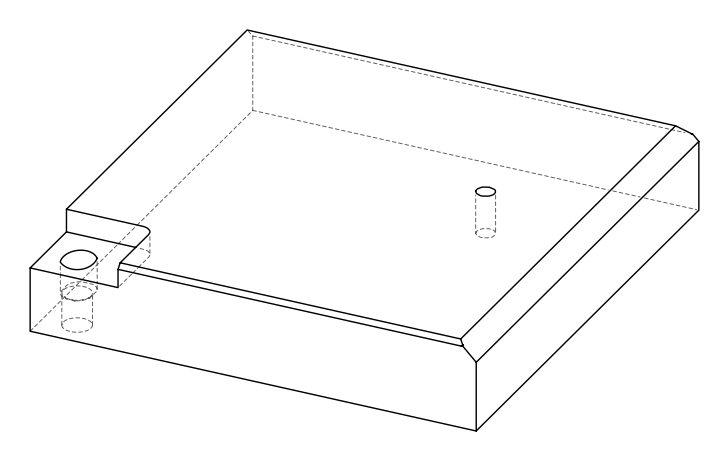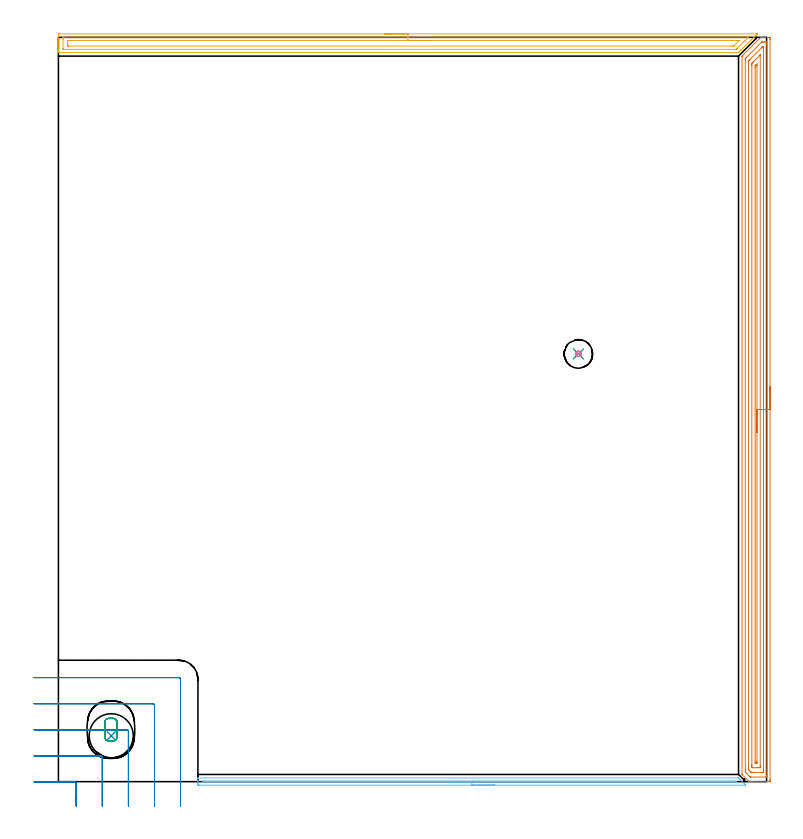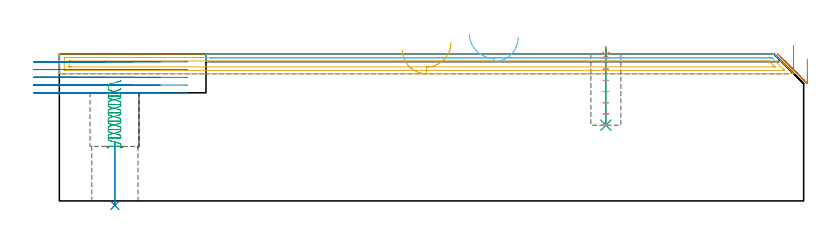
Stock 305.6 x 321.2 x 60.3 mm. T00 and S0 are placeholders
(PLAN: 9 operations, 5 tool changes, 30.1 min)
(1 SPOT_DRILL | STEP1POCKET | NXT0321_9005460120000 | 0.03 min | 1 mm3)
(2 INDEXABLE_INSERT_DRILL_THROUGH_HOLE_FROM_SOLID | STEP1HOLE | NXT0302_009 | 0.11 min | 17077 mm3)
(3 DRILL_BLIND_HOLE_INTO_CENTER | STEP1POCKET | NXT0301_084 | 0.13 min | 2784 mm3)
(4 MILL_ROUGH_BLIND_HOLE_CONTOUR | STEP1POCKET | NXT0201_013 | Spiral | 0.31 min | 685 mm3)
(5 AREA_MILL | FG_CHAMFER_SURFACE | UGT0205_001 | 7.38 min | 10013 mm3)
(6 AREA_MILL_1 | FG_CHAMFER_SURFACE_1 | UGT0205_001 | 3.9 min | 1161 mm3)
(7 AREA_MILL_2 | FG_CHAMFER_SURFACE_2 | UGT0205_001 | 12.92 min | 23202 mm3)
(8 MILL_CORNER_NOTCH_RECTANGULAR | CORNER_NOTCH_RECTANGULAR | UGT0201_133 | Follow Part, ap 3.75, ae 75% | 4.19 min | 45416 mm3)
(9 MILL_RECTANGULAR_POCKET | POCKET_RECTANGULAR_STRAIGHT | UGT0201_133 | Follow Part, ap 3.75, ae 75% | 1.1 min | 3164 mm3)
(TOOL NXT0321_9005460120000 | NC Spot Drill, 142deg, 12mm, Carbide, Uncoated | D12 PA142 FL30 Z2)
(TOOL NXT0302_009 | Index. Insert Drill 19mm [880-D1900L25-05] | D19 PA176 FL95 Z2)
(TOOL NXT0301_084 | Carbide Drill 11.3mm [860.1-1130-034A1-MM 2214] | D11.3 PA140 FL55 Z2)
(TOOL NXT0201_013 | ENDMILL 10mm | D10 FL30 Z4)
(TOOL UGT0205_001 | Chamfer Mill 20 x 3 x 45 deg. | D20 FL50 Z2)
(TOOL UGT0201_133 | Carbide End Mill 15.0 | D15 FL30 Z4)
(OP 1 SPOT_DRILL)
G17 G21 G94 G90
T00 M6
G54
G17 G0 G90 X224.4 Y184.6 S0 M3
G43 Z70.3 H0
G94 G81 G98 Z59.771 F250. R63.3
G80
M5
M2
(OP 2 INDEXABLE_INSERT_DRILL_THROUGH_HOLE_FROM_SOLID)
G17 G21 G94 G90
T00 M6
G54
G17 G0 G90 X22.8 Y19.8 S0 M3
G43 Z70.3 H1
G94 G81 G98 Z-1.832 F250. R24.4
G80
M5
M2
(OP 3 DRILL_BLIND_HOLE_INTO_CENTER)
G17 G21 G94 G90
T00 M6
G54
G17 G0 G90 X224.4 Y184.6 S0 M3
G43 Z70.3 H1
G94 G81 G98 Z31.1 F250. R62.3
G80
M5
M2
(OP 4 MILL_ROUGH_BLIND_HOLE_CONTOUR)
G17 G21 G94 G90
T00 M6
G54
G17 G0 G90 X224.4 Y184.6 S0 M3
G43 Z70.3 H0
Z58.7
G94 G3 X224.975 Y185.175 R0.575 F250.
X224.4 Y185.75 R0.575
X223.25 Y184.6 R1.15
X224.4 Y185.75 R-1.15
X223.825 Y185.175 R0.575
X224.4 Y184.6 R0.575
G0 Z54.1
G3 X224.975 Y185.175 R0.575
X224.4 Y185.75 R0.575
X223.25 Y184.6 R1.15
X224.4 Y185.75 R-1.15
X223.825 Y185.175 R0.575
X224.4 Y184.6 R0.575
G0 Z49.5
G3 X224.975 Y185.175 R0.575
X224.4 Y185.75 R0.575
X223.25 Y184.6 R1.15
X224.4 Y185.75 R-1.15
X223.825 Y185.175 R0.575
X224.4 Y184.6 R0.575
G0 Z44.9
G3 X224.975 Y185.175 R0.575
X224.4 Y185.75 R0.575
X223.25 Y184.6 R1.15
X224.4 Y185.75 R-1.15
X223.825 Y185.175 R0.575
X224.4 Y184.6 R0.575
G0 Z40.3
G3 X224.975 Y185.175 R0.575
X224.4 Y185.75 R0.575
X223.25 Y184.6 R1.15
X224.4 Y185.75 R-1.15
X223.825 Y185.175 R0.575
X224.4 Y184.6 R0.575
G0 Z35.7
G3 X224.975 Y185.175 R0.575
X224.4 Y185.75 R0.575
X223.25 Y184.6 R1.15
X224.4 Y185.75 R-1.15
X223.825 Y185.175 R0.575
X224.4 Y184.6 R0.575
G0 Z31.1
G3 X224.975 Y185.175 R0.575
X224.4 Y185.75 R0.575
X223.25 Y184.6 R1.15
X224.4 Y185.75 R-1.15
X223.825 Y185.175 R0.575
X224.4 Y184.6 R0.575
G0 Z70.3
M5
M2
(OP 5 AREA_MILL)
G17 G21 G94 G90
T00 M6
G54
G17 G0 G90 X140.8 Y322.7 S1061 M3
G43 Z70.3 H0
Z62.2
G94 G1 X140.838 Z61.328 F250.
X140.952 Z60.464
X141.141 Z59.612
X141.403 Z58.78
X141.737 Z57.974
X142.14 Z57.2
X142.609 Z56.464
X143.14 Z55.772
X143.729 Z55.129
X144.372 Z54.54
X145.064 Z54.008
X145.8 Z53.54
X146.574 Z53.137
X147.38 Z52.803
X148.212 Z52.541
X149.064 Z52.352
X149.929 Z52.238
X150.8 Z52.2
X301.316
X301.57 Y322.695 Z52.205
X301.581 Y322.693 Z52.206
X301.57 Y322.67 Z52.229
X301.432 Y322.532 Z52.367
X301.094 Y322.192 Z52.704
X300.571 Y321.671 Z53.229
X300.208 Y321.307 Z53.59
X299.71 Y320.81 Z54.09
X299.323 Y320.421 Z54.475
X298.848 Y319.948 Z54.952
X298.437 Y319.536 Z55.361
X298.293 Y319.392 Z55.507
X297.999 Y319.099 Z55.801
X297.552 Y318.65 Z56.247
X297.088 Y318.187 Z56.712
X296.666 Y317.765 Z57.132
X296.176 Y317.276 Z57.624
X295.78 Y316.879 Z58.018
X295.265 Y316.364 Z58.535
X294.895 Y315.994 Z58.904
X294.717 Y315.817 Z59.082
X294.542 Y315.642 Z59.257
X294.009 Y315.108 Z59.789
X293.823 Y314.923 Z59.976
X293.721 Y314.821 Z60.078
X293.517 Y314.62 Z60.273
X293.495 Y314.604 Z60.289
X293.377 Y314.6 Z60.3
X0.179
X0.009 Y314.603 Z60.288
X0. Y314.626 Z60.265
Y315.006 Z59.893
Y315.285 Z59.614
Y315.994 Z58.901
Y317.233 Z57.664
Y318.648 Z56.248
Y321.926 Z52.971
X0.003 Y322.192 Z52.705
X0.009 Y322.692 Z52.206
X0.119 Y322.694 Z52.204
X0.626 Y322.7 Z52.2
X150.8
Y321.286 Z53.614
X297.42
X297.597 Y321.284 Z53.616
X297.685 Y321.281 Z53.619
X297.716 Y321.279 Z53.621
X297.713 Y321.273 Z53.627
X297.677 Y321.231 Z53.669
X297.578 Y321.129 Z53.771
X297.494 Y321.043 Z53.857
X292.929 Y316.48 Z58.42
X292.683 Y316.238 Z58.662
X292.464 Y316.026 Z58.874
X292.035 Y316.015 Z58.885
X292.014
X2.392
X2.01 Y316.032 Z58.868
X2.006 Y316.146 Z58.754
X2.001 Y316.402 Z58.498
X2. Y320.421 Z54.479
X2.002 Y320.829 Z54.071
X2.01 Y321.24 Z53.66
X2.014 Y321.28 Z53.62
X2.033 Y321.282 Z53.618
X2.086 Y321.284 Z53.616
X2.195 Y321.285 Z53.615
X2.413 Y321.286 Z53.614
X150.8
Y319.872 Z55.028
X292.929 Y319.871 Z55.029
X293.485
X293.618 Y319.869 Z55.031
X293.823 Y319.865 Z55.035
X293.845 Y319.854 Z55.046
X293.837 Y319.842 Z55.058
X293.823 Y319.824 Z55.076
X291.764 Y317.765 Z57.135
X291.45 Y317.459 Z57.441
X291.429 Y317.44 Z57.46
X291.395 Y317.436 Z57.464
X291.311 Y317.432 Z57.468
X291.142 Y317.43 Z57.47
X290.587 Y317.429 Z57.471
X290.248
X4.54
X4.201 Y317.432 Z57.468
X4.089 Y317.435 Z57.465
X4.01 Y317.439 Z57.461
X4.006 Y317.565 Z57.335
X4.002 Y317.765 Z57.135
X4. Y317.964 Z56.936
X4.001 Y319.734 Z55.166
X4.005 Y319.801 Z55.099
X4.01 Y319.853 Z55.047
X4.018 Y319.865 Z55.035
X4.033 Y319.866 Z55.034
X4.201 Y319.869 Z55.031
X4.756 Y319.871 Z55.029
X5.095
X150.8 Y319.872 Z55.028
X151.672 Z55.066
X152.537 Z55.18
X153.388 Z55.369
X154.22 Z55.632
X155.026 Z55.965
X155.8 Z56.368
X156.536 Z56.837
X157.228 Z57.368
X157.871 Z57.957
X158.461 Z58.601
X158.992 Z59.293
X159.46 Z60.028
X159.863 Z60.802
X160.197 Z61.608
X160.459 Z62.44
X160.648 Z63.292
X160.762 Z64.157
X160.8 Z65.028
G0 Z70.3
M5
M2
(OP 6 AREA_MILL_1)
G17 G21 G94 G90
T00 M6
G54
G17 G0 G90 X188.4 Y-1.5 S1061 M3
G43 Z70.3 H0
Z67.2
G94 G1 X188.362 Z66.328 F250.
X188.248 Z65.464
X188.059 Z64.612
X187.797 Z63.78
X187.463 Z62.974
X187.06 Z62.2
X186.592 Z61.464
X186.06 Z60.772
X185.471 Z60.129
X184.828 Z59.54
X184.136 Z59.008
X183.4 Z58.54
X182.626 Z58.137
X181.82 Z57.803
X180.988 Z57.541
X180.136 Z57.352
X179.272 Z57.238
X178.4 Z57.2
X60.828
X60.573 Y-1.498
X60.21 Y-1.493 Z57.201
X60.2 Y-1.251 Z57.444
Y-0.735 Z57.962
Y-0.384 Z58.312
Y0.132 Z58.828
Y0.484 Z59.178
Y1.186 Z59.886
Y1.398 Z60.097
X60.201 Y1.499 Z60.191
X60.203 Y1.555 Z60.246
X60.21 Y1.597 Z60.288
X60.381 Y1.6 Z60.3
X293.289
X293.495 Y1.596 Z60.289
X293.575 Y1.526 Z60.223
X294.165 Y0.935 Z59.635
X296.491 Y-1.39 Z57.309
X296.582 Y-1.492 Z57.204
X296.546 Y-1.497 Z57.202
X296.464 Y-1.5 Z57.2
X178.4
Y-0.086 Z58.614
X62.616 Y-0.085 Z58.615
X62.308 Y-0.084 Z58.616
X62.243 Y-0.081 Z58.619
X62.216 Y-0.079 Z58.621
X62.21 Y-0.067 Z58.633
X62.208 Y0.012 Z58.712
X62.228 Y0.179 Z58.879
X62.408 Y0.182 Z58.882
X62.616 Y0.184 Z58.884
X62.924 Y0.185 Z58.885
X63.203 Y0.186 Z58.886
X291.809
X292.088 Y0.184 Z58.884
X292.395 Y0.181 Z58.881
X292.44 Y0.179 Z58.879
X292.468 Y0.171 Z58.871
X292.494 Y0.148 Z58.848
X292.595 Y0.047 Z58.747
X292.69 Y-0.051 Z58.649
X292.707 Y-0.079 Z58.621
X292.675 Y-0.081 Z58.619
X292.395 Y-0.084 Z58.616
X292.088 Y-0.085 Z58.615
X291.781 Y-0.086 Z58.614
X178.4
X177.528 Z58.652
X176.664 Z58.766
X175.812 Z58.955
X174.98 Z59.217
X174.174 Z59.551
X173.4 Z59.954
X172.664 Z60.423
X171.972 Z60.954
X171.329 Z61.543
X170.74 Z62.186
X170.208 Z62.879
X169.74 Z63.614
X169.337 Z64.388
X169.003 Z65.194
X168.741 Z66.026
X168.552 Z66.878
X168.438 Z67.743
X168.4 Z68.614
G0 Z70.3
M5
M2
(OP 7 AREA_MILL_2)
G17 G21 G94 G90
T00 M6
G54
G17 G0 G90 X307.1 Y170.6 S1061 M3
G43 Z70.3 H0
Z58.2
G94 G1 Y170.562 Z57.328 F250.
Y170.448 Z56.463
Y170.259 Z55.612
Y169.997 Z54.78
Y169.663 Z53.974
Y169.26 Z53.2
Y168.792 Z52.464
Y168.26 Z51.772
Y167.671 Z51.129
Y167.028 Z50.54
Y166.336 Z50.008
Y165.6 Z49.54
Y164.826 Z49.137
Y164.02 Z48.803
Y163.188 Z48.541
Y162.336 Z48.352
Y161.472 Z48.238
Y160.6 Z48.2
Y1.147
X307.099 Y0.623 Z48.201
X307.096 Y0.257 Z48.202
X307.093 Y0.01 Z48.205
X306.738 Y0. Z48.56
X301.488 Z53.807
X300.083 Z55.214
X299.737 Z55.558
X299.046 Z56.253
X298.678 Z56.621
X298.385 Z56.91
X298.11 Y0.003 Z57.187
X298.094 Y0.008 Z57.203
X297.987 Y0.112 Z57.311
X297.923 Y0.176 Z57.375
X295.146 Y2.953 Z60.152
X295.005 Y3.094 Z60.291
X295. Y3.304 Z60.3
Y312.98
X295.004 Y313.095 Z60.289
X295.07 Y313.171 Z60.227
X295.682 Y313.782 Z59.617
X302.475 Y320.577 Z52.822
X302.87 Y320.97 Z52.429
X303.076 Y321.173 Z52.223
X303.109 Y321.198 Z52.188
X303.318 Y321.2 Z51.98
X304.113 Z51.182
X306.208 Z49.089
X306.738 Y321.194 Z48.557
X307.092 Y321.19 Z48.204
X307.096 Y320.942 Z48.202
X307.099 Y320.577 Z48.201
X307.1 Y320.207 Z48.2
Y160.6
X305.686 Z49.614
X305.685 Y2.592 Z49.615
X305.684 Y2.411 Z49.616
X305.68 Y2.055 Z49.62
X305.679 Y2.019 Z49.621
X305.631 Y2.01 Z49.669
X305.524 Y2.005 Z49.776
X305.389 Y2.001 Z49.911
X298.862 Z56.438
X298.728 Y2.002 Z56.572
X298.621 Y2.006 Z56.679
X298.552 Y2.01 Z56.748
X298.508 Y2.052 Z56.792
X298.14 Y2.411 Z57.16
X297.112 Y3.438 Z58.188
X296.737 Y3.816 Z58.563
X296.547 Y4.01 Z58.753
X296.453 Y4.109 Z58.847
X296.421 Y4.155 Z58.879
X296.414 Y5.092 Z58.886
X296.415 Y311.458 Z58.885
X296.417 Y311.639 Z58.883
X296.421 Y311.995 Z58.879
X296.433 Y312.071 Z58.867
X296.479 Y312.122 Z58.821
X296.559 Y312.205 Z58.741
X296.883 Y312.533 Z58.417
X296.999 Y312.649 Z58.301
X303.238 Y318.887 Z52.062
X303.502 Y319.143 Z51.798
X303.542 Y319.18 Z51.758
X303.593 Y319.19 Z51.707
X303.714 Y319.197 Z51.586
X304.113 Y319.199 Z51.187
X304.586 Y319.2 Z50.714
X304.988 Z50.312
X305.462 Y319.199 Z49.838
X305.629 Y319.193 Z49.671
X305.66 Y319.19 Z49.64
X305.679 Y319.18 Z49.621
X305.681 Y319.143 Z49.619
X305.684 Y318.972 Z49.616
X305.685 Y318.789 Z49.615
X305.686 Y318.076 Z49.614
Y160.6
X304.272 Z51.028
Y4.93 Z51.029
X304.27 Y4.198 Z51.03
X304.267 Y4.04 Z51.033
X304.265 Y4.019 Z51.035
X304.256 Y4.01 Z51.044
X304.21 Y4.006 Z51.09
X304.113 Y4.003 Z51.187
X303.432 Y4. Z51.868
X299.931 Z55.369
X299.737 Y4.001 Z55.563
X299.052 Y4.005 Z56.248
X299.01 Y4.01 Z56.29
X298.924 Y4.084 Z56.376
X298.862 Y4.139 Z56.438
X298.801 Y4.198 Z56.499
X297.987 Y5.014 Z57.313
X297.911 Y5.092 Z57.389
X297.835 Y5.178 Z57.465
X297.833 Y5.249 Z57.467
X297.829 Y5.986 Z57.471
Y6.148
Y310.014
X297.833 Y310.746 Z57.467
X297.835 Y310.901 Z57.465
X297.848 Y311.037 Z57.452
X297.987 Y311.182 Z57.313
X298.211 Y311.411 Z57.089
X298.439 Y311.639 Z56.861
X303.517 Y316.717 Z51.783
X303.805 Y317.002 Z51.495
X303.965 Y317.153 Z51.335
X304.018 Y317.19 Z51.282
X304.113 Y317.195 Z51.187
X304.177 Y317.196 Z51.123
X304.229 Y317.194 Z51.071
X304.258 Y317.191 Z51.042
X304.265 Y317.162 Z51.035
X304.268 Y317.002 Z51.032
X304.27 Y316.841 Z51.03
X304.272 Y316.108 Z51.028
Y315.946
Y160.6
X302.857 Z52.443
Y6.879
X302.856 Y6.375 Z52.444
X302.854 Y6.206 Z52.446
X302.85 Y6.072 Z52.45
X302.841 Y6.01 Z52.459
X302.793 Y6.008 Z52.507
X302.348 Y6. Z52.952
X301.488 Z53.812
X299.723 Z55.577
X299.517 Y6.007 Z55.783
X299.467 Y6.01 Z55.833
X299.424 Y6.036 Z55.876
X299.37 Y6.087 Z55.93
X299.289 Y6.169 Z56.011
X299.263 Y6.198 Z56.037
X299.25 Y6.234 Z56.05
X299.247 Y6.318 Z56.053
X299.244 Y6.489 Z56.056
X299.243 Y6.879 Z56.057
Y7.385
Y308.958
X299.244 Y309.462 Z56.056
X299.248 Y309.852 Z56.052
X299.25 Y309.974 Z56.05
X299.32 Y310.06 Z55.98
X299.426 Y310.17 Z55.874
X299.737 Y310.488 Z55.563
X299.865 Y310.616 Z55.435
X302.738 Y313.489 Z52.562
X302.774 Y313.524 Z52.526
X302.837 Y313.579 Z52.463
X302.851 Y313.59 Z52.449
X302.852 Y313.588 Z52.448
X302.855 Y313.555 Z52.445
X302.857 Y313.507 Z52.443
Y313.427
Y160.6
X301.443 Z53.857
Y8.637
X301.439 Y8.228 Z53.861
X301.436 Y8.025 Z53.864
X301.434 Y8.01 Z53.866
X301.403 Y8.006 Z53.897
X301.345 Y8.002 Z53.955
X301.265 Y8. Z54.035
X300.76 Y8.004 Z54.54
X300.707 Y8.006 Z54.593
X300.673 Y8.009 Z54.627
X300.664 Y8.039 Z54.636
X300.657 Y8.667 Z54.643
Y308.11
X300.662 Y308.907 Z54.638
X300.664 Y308.958 Z54.636
X300.923 Y309.217 Z54.377
X301.082 Y309.372 Z54.218
X301.436 Y309.705 Z53.864
X301.443 Y309.004 Z53.857
Y308.958
Y160.6
Y159.728 Z53.895
Y158.864 Z54.009
Y158.012 Z54.198
Y157.18 Z54.46
Y156.374 Z54.794
Y155.6 Z55.197
Y154.864 Z55.665
Y154.172 Z56.196
Y153.529 Z56.786
Y152.94 Z57.429
Y152.408 Z58.121
Y151.94 Z58.857
Y151.537 Z59.631
Y151.203 Z60.437
Y150.941 Z61.269
Y150.752 Z62.12
Y150.638 Z62.985
Y150.6 Z63.857
G0 Z70.3
M5
M2
(OP 8 MILL_CORNER_NOTCH_RECTANGULAR)
G17 G21 G94 G90
T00 M6
G54
G17 G0 G90 X7.7 Y-10.5 S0 M3
G43 Z70.3 H0
Z57.12
G94 G1 Y-7.5 F250.
Y-0.846 F500.
G3 X6.954 Y-0.1 R0.75
G1 X-7.499
X-10.499 F250.
G0 Z70.3
X18.95 Y-10.5
Z57.12
G1 Y-7.5
Y10.404 F500.
G3 X18.204 Y11.15 R0.75
G1 X-7.5
X-10.5 F250.
G0 Z70.3
X30.2 Y-10.5
Z57.12
G1 Y-7.5
Y21.654 F500.
G3 X29.454 Y22.4 R0.75
G1 X-7.5
X-10.5 F250.
G0 Z70.3
X41.45 Y-10.5
Z57.12
G1 Y-7.5
Y32.904 F500.
G3 X40.704 Y33.65 R0.75
G1 X-7.5
X-10.5 F250.
G0 Z70.3
X52.7 Y-10.5
Z57.12
G1 Y-7.5
Y44.1 F500.
G3 X51.9 Y44.9 R0.8
G1 X-7.5
X-10.5 F250.
G0 Z70.3
X7.7 Y-10.5
Z53.94
G1 Y-7.5
Y-0.846 F500.
G3 X6.954 Y-0.1 R0.75
G1 X-7.499
X-10.499 F250.
G0 Z70.3
X18.95 Y-10.5
Z53.94
G1 Y-7.5
Y10.404 F500.
G3 X18.204 Y11.15 R0.75
G1 X-7.5
X-10.5 F250.
G0 Z70.3
X30.2 Y-10.5
Z53.94
G1 Y-7.5
Y21.654 F500.
G3 X29.454 Y22.4 R0.75
G1 X-7.5
X-10.5 F250.
G0 Z70.3
X41.45 Y-10.5
Z53.94
G1 Y-7.5
Y32.904 F500.
G3 X40.704 Y33.65 R0.75
G1 X-7.5
X-10.5 F250.
G0 Z70.3
X52.7 Y-10.5
Z53.94
G1 Y-7.5
Y44.1 F500.
G3 X51.9 Y44.9 R0.8
G1 X-7.5
X-10.5 F250.
G0 Z70.3
X7.7 Y-10.5
Z50.76
G1 Y-7.5
Y-0.846 F500.
G3 X6.954 Y-0.1 R0.75
G1 X-7.499
X-10.499 F250.
G0 Z70.3
X18.95 Y-10.5
Z50.76
G1 Y-7.5
Y10.404 F500.
G3 X18.204 Y11.15 R0.75
G1 X-7.5
X-10.5 F250.
G0 Z70.3
X30.2 Y-10.5
Z50.76
G1 Y-7.5
Y21.654 F500.
G3 X29.454 Y22.4 R0.75
G1 X-7.5
X-10.5 F250.
G0 Z70.3
X41.45 Y-10.5
Z50.76
G1 Y-7.5
Y32.904 F500.
G3 X40.704 Y33.65 R0.75
G1 X-7.5
X-10.5 F250.
G0 Z70.3
X52.7 Y-10.5
Z50.76
G1 Y-7.5
Y44.1 F500.
G3 X51.9 Y44.9 R0.8
G1 X-7.5
X-10.5 F250.
G0 Z70.3
X7.7 Y-10.5
Z47.58
G1 Y-7.5
Y-0.846 F500.
G3 X6.954 Y-0.1 R0.75
G1 X-7.499
X-10.499 F250.
G0 Z70.3
X18.95 Y-10.5
Z47.58
G1 Y-7.5
Y10.404 F500.
G3 X18.204 Y11.15 R0.75
G1 X-7.5
X-10.5 F250.
G0 Z70.3
X30.2 Y-10.5
Z47.58
G1 Y-7.5
Y21.654 F500.
G3 X29.454 Y22.4 R0.75
G1 X-7.5
X-10.5 F250.
G0 Z70.3
X41.45 Y-10.5
Z47.58
G1 Y-7.5
Y32.904 F500.
G3 X40.704 Y33.65 R0.75
G1 X-7.5
X-10.5 F250.
G0 Z70.3
X52.7 Y-10.5
Z47.58
G1 Y-7.5
Y44.1 F500.
G3 X51.9 Y44.9 R0.8
G1 X-7.5
X-10.5 F250.
G0 Z70.3
X7.7 Y-10.5
Z44.4
G1 Y-7.5
Y-0.846 F500.
G3 X6.954 Y-0.1 R0.75
G1 X-7.499
X-10.499 F250.
G0 Z70.3
X18.95 Y-10.5
Z44.4
G1 Y-7.5
Y10.404 F500.
G3 X18.204 Y11.15 R0.75
G1 X-7.5
X-10.5 F250.
G0 Z70.3
X30.2 Y-10.5
Z44.4
G1 Y-7.5
Y21.654 F500.
G3 X29.454 Y22.4 R0.75
G1 X-7.5
X-10.5 F250.
G0 Z70.3
X41.45 Y-10.5
Z44.4
G1 Y-7.5
Y32.904 F500.
G3 X40.704 Y33.65 R0.75
G1 X-7.5
X-10.5 F250.
G0 Z70.3
X52.7 Y-10.5
Z44.4
G1 Y-7.5
Y44.1 F500.
G3 X51.9 Y44.9 R0.8
G1 X-7.5
X-10.5 F250.
G0 Z70.3
M5
M2
(OP 9 MILL_RECTANGULAR_POCKET)
G17 G21 G94 G90
T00 M6
G54
G17 G0 G90 X25.2 Y25.436 S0 M3
G43 Z70.3 H0
Z49.518
G94 G1 Y25.8 Z49.421 F250.
Y25.923 Z49.388
X25.145 Y26.22 Z49.307
X25.032 Y26.5 Z49.226
X24.866 Y26.752 Z49.145
X24.652 Y26.966 Z49.064
X24.4 Y27.132 Z48.983
X24.12 Y27.245 Z48.902
X23.823 Y27.3 Z48.821
X21.477 Z48.193
X21.18 Y27.245 Z48.112
X20.9 Y27.132 Z48.031
X20.648 Y26.966 Z47.95
X20.434 Y26.752 Z47.869
X20.268 Y26.5 Z47.788
X20.155 Y26.22 Z47.707
X20.1 Y25.923 Z47.626
Y18.977 Z45.765
X20.155 Y18.68 Z45.684
X20.268 Y18.4 Z45.603
X20.434 Y18.148 Z45.522
X20.648 Y17.934 Z45.441
X20.9 Y17.768 Z45.36
X21.18 Y17.655 Z45.279
X21.477 Y17.6 Z45.198
X23.823 Z44.57
X24.12 Y17.655 Z44.489
X24.4 Y17.768 Z44.408
X24.652 Y17.934 Z44.327
X24.866 Y18.148 Z44.246
X25.032 Y18.4 Z44.165
X25.145 Y18.68 Z44.084
X25.2 Y18.977 Z44.003
Y19.1 Z43.97
Y22.45 Z43.073
Y25.8 F500.
G3 X23.7 Y27.3 R1.5
G1 X21.6
G3 X20.1 Y25.8 R1.5
G1 Y19.1
G3 X21.6 Y17.6 R1.5
G1 X23.7
G3 X25.2 Y19.1 R1.5
G1 Y22.45
Y23.45
G0 Y25.436 Z46.073
G1 Y25.8 Z45.975 F250.
Y25.923 Z45.942
X25.145 Y26.22 Z45.861
X25.032 Y26.5 Z45.78
X24.866 Y26.752 Z45.699
X24.652 Y26.966 Z45.618
X24.4 Y27.132 Z45.538
X24.12 Y27.245 Z45.457
X23.823 Y27.3 Z45.376
X21.477 Z44.747
X21.18 Y27.245 Z44.666
X20.9 Y27.132 Z44.585
X20.648 Y26.966 Z44.504
X20.434 Y26.752 Z44.423
X20.268 Y26.5 Z44.342
X20.155 Y26.22 Z44.261
X20.1 Y25.923 Z44.18
Y18.977 Z42.32
X20.155 Y18.68 Z42.239
X20.268 Y18.4 Z42.158
X20.434 Y18.148 Z42.077
X20.648 Y17.934 Z41.996
X20.9 Y17.768 Z41.915
X21.18 Y17.655 Z41.834
X21.477 Y17.6 Z41.753
X23.823 Z41.124
X24.12 Y17.655 Z41.043
X24.4 Y17.768 Z40.963
X24.652 Y17.934 Z40.882
X24.866 Y18.148 Z40.801
X25.032 Y18.4 Z40.72
X25.145 Y18.68 Z40.639
X25.2 Y18.977 Z40.558
Y19.1 Z40.525
Y22.45 Z39.627
Y25.8 F500.
G3 X23.7 Y27.3 R1.5
G1 X21.6
G3 X20.1 Y25.8 R1.5
G1 Y19.1
G3 X21.6 Y17.6 R1.5
G1 X23.7
G3 X25.2 Y19.1 R1.5
G1 Y22.45
Y23.45
G0 Y25.436 Z42.627
G1 Y25.8 Z42.53 F250.
Y25.923 Z42.497
X25.145 Y26.22 Z42.416
X25.032 Y26.5 Z42.335
X24.866 Y26.752 Z42.254
X24.652 Y26.966 Z42.173
X24.4 Y27.132 Z42.092
X24.12 Y27.245 Z42.011
X23.823 Y27.3 Z41.93
X21.477 Z41.302
X21.18 Y27.245 Z41.221
X20.9 Y27.132 Z41.14
X20.648 Y26.966 Z41.059
X20.434 Y26.752 Z40.978
X20.268 Y26.5 Z40.897
X20.155 Y26.22 Z40.816
X20.1 Y25.923 Z40.735
Y18.977 Z38.874
X20.155 Y18.68 Z38.793
X20.268 Y18.4 Z38.712
X20.434 Y18.148 Z38.631
X20.648 Y17.934 Z38.55
X20.9 Y17.768 Z38.469
X21.18 Y17.655 Z38.388
X21.477 Y17.6 Z38.307
X23.823 Z37.679
X24.12 Y17.655 Z37.598
X24.4 Y17.768 Z37.517
X24.652 Y17.934 Z37.436
X24.866 Y18.148 Z37.355
X25.032 Y18.4 Z37.274
X25.145 Y18.68 Z37.193
X25.2 Y18.977 Z37.112
Y19.1 Z37.079
Y22.45 Z36.182
Y25.8 F500.
G3 X23.7 Y27.3 R1.5
G1 X21.6
G3 X20.1 Y25.8 R1.5
G1 Y19.1
G3 X21.6 Y17.6 R1.5
G1 X23.7
G3 X25.2 Y19.1 R1.5
G1 Y22.45
Y23.45
G0 Y25.436 Z39.182
G1 Y25.8 Z39.084 F250.
Y25.923 Z39.051
X25.145 Y26.22 Z38.97
X25.032 Y26.5 Z38.89
X24.866 Y26.752 Z38.809
X24.652 Y26.966 Z38.728
X24.4 Y27.132 Z38.647
X24.12 Y27.245 Z38.566
X23.823 Y27.3 Z38.485
X21.477 Z37.856
X21.18 Y27.245 Z37.775
X20.9 Y27.132 Z37.694
X20.648 Y26.966 Z37.613
X20.434 Y26.752 Z37.532
X20.268 Y26.5 Z37.452
X20.155 Y26.22 Z37.371
X20.1 Y25.923 Z37.29
Y18.977 Z35.429
X20.155 Y18.68 Z35.348
X20.268 Y18.4 Z35.267
X20.434 Y18.148 Z35.186
X20.648 Y17.934 Z35.105
X20.9 Y17.768 Z35.024
X21.18 Y17.655 Z34.943
X21.477 Y17.6 Z34.862
X23.823 Z34.234
X24.12 Y17.655 Z34.153
X24.4 Y17.768 Z34.072
X24.652 Y17.934 Z33.991
X24.866 Y18.148 Z33.91
X25.032 Y18.4 Z33.829
X25.145 Y18.68 Z33.748
X25.2 Y18.977 Z33.667
Y19.1 Z33.634
Y22.45 Z32.736
Y25.8 F500.
G3 X23.7 Y27.3 R1.5
G1 X21.6
G3 X20.1 Y25.8 R1.5
G1 Y19.1
G3 X21.6 Y17.6 R1.5
G1 X23.7
G3 X25.2 Y19.1 R1.5
G1 Y22.45
Y23.45
G0 Y25.436 Z35.736
G1 Y25.8 Z35.639 F250.
Y25.923 Z35.606
X25.145 Y26.22 Z35.525
X25.032 Y26.5 Z35.444
X24.866 Y26.752 Z35.363
X24.652 Y26.966 Z35.282
X24.4 Y27.132 Z35.201
X24.12 Y27.245 Z35.12
X23.823 Y27.3 Z35.039
X21.477 Z34.411
X21.18 Y27.245 Z34.33
X20.9 Y27.132 Z34.249
X20.648 Y26.966 Z34.168
X20.434 Y26.752 Z34.087
X20.268 Y26.5 Z34.006
X20.155 Y26.22 Z33.925
X20.1 Y25.923 Z33.844
Y18.977 Z31.983
X20.155 Y18.68 Z31.902
X20.268 Y18.4 Z31.821
X20.434 Y18.148 Z31.74
X20.648 Y17.934 Z31.659
X20.9 Y17.768 Z31.578
X21.18 Y17.655 Z31.497
X21.477 Y17.6 Z31.416
X23.823 Z30.788
X24.12 Y17.655 Z30.707
X24.4 Y17.768 Z30.626
X24.652 Y17.934 Z30.545
X24.866 Y18.148 Z30.464
X25.032 Y18.4 Z30.383
X25.145 Y18.68 Z30.302
X25.2 Y18.977 Z30.221
Y19.1 Z30.189
Y22.45 Z29.291
Y25.8 F500.
G3 X23.7 Y27.3 R1.5
G1 X21.6
G3 X20.1 Y25.8 R1.5
G1 Y19.1
G3 X21.6 Y17.6 R1.5
G1 X23.7
G3 X25.2 Y19.1 R1.5
G1 Y22.45
Y23.45
G0 Y25.436 Z32.291
G1 Y25.8 Z32.193 F250.
Y25.923 Z32.161
X25.145 Y26.22 Z32.08
X25.032 Y26.5 Z31.999
X24.866 Y26.752 Z31.918
X24.652 Y26.966 Z31.837
X24.4 Y27.132 Z31.756
X24.12 Y27.245 Z31.675
X23.823 Y27.3 Z31.594
X21.477 Z30.965
X21.18 Y27.245 Z30.884
X20.9 Y27.132 Z30.804
X20.648 Y26.966 Z30.723
X20.434 Y26.752 Z30.642
X20.268 Y26.5 Z30.561
X20.155 Y26.22 Z30.48
X20.1 Y25.923 Z30.399
Y18.977 Z28.538
X20.155 Y18.68 Z28.457
X20.268 Y18.4 Z28.376
X20.434 Y18.148 Z28.295
X20.648 Y17.934 Z28.214
X20.9 Y17.768 Z28.133
X21.18 Y17.655 Z28.052
X21.477 Y17.6 Z27.971
X23.823 Z27.343
X24.12 Y17.655 Z27.262
X24.4 Y17.768 Z27.181
X24.652 Y17.934 Z27.1
X24.866 Y18.148 Z27.019
X25.032 Y18.4 Z26.938
X25.145 Y18.68 Z26.857
X25.2 Y18.977 Z26.776
Y19.1 Z26.743
Y22.45 Z25.845
Y25.8 F500.
G3 X23.7 Y27.3 R1.5
G1 X21.6
G3 X20.1 Y25.8 R1.5
G1 Y19.1
G3 X21.6 Y17.6 R1.5
G1 X23.7
G3 X25.2 Y19.1 R1.5
G1 Y22.45
Y23.45
G0 Y25.436 Z28.845
G1 Y25.8 Z28.748 F250.
Y25.923 Z28.715
X25.145 Y26.22 Z28.634
X25.032 Y26.5 Z28.553
X24.866 Y26.752 Z28.472
X24.652 Y26.966 Z28.391
X24.4 Y27.132 Z28.31
X24.12 Y27.245 Z28.229
X23.823 Y27.3 Z28.148
X21.477 Z27.52
X21.18 Y27.245 Z27.439
X20.9 Y27.132 Z27.358
X20.648 Y26.966 Z27.277
X20.434 Y26.752 Z27.196
X20.268 Y26.5 Z27.115
X20.155 Y26.22 Z27.034
X20.1 Y25.923 Z26.953
Y18.977 Z25.092
X20.155 Y18.68 Z25.011
X20.268 Y18.4 Z24.93
X20.434 Y18.148 Z24.849
X20.648 Y17.934 Z24.768
X20.9 Y17.768 Z24.688
X21.18 Y17.655 Z24.607
X21.477 Y17.6 Z24.526
X23.823 Z23.897
X24.12 Y17.655 Z23.816
X24.4 Y17.768 Z23.735
X24.652 Y17.934 Z23.654
X24.866 Y18.148 Z23.573
X25.032 Y18.4 Z23.492
X25.145 Y18.68 Z23.411
X25.2 Y18.977 Z23.33
Y19.1 Z23.298
Y22.45 Z22.4
Y25.8 F500.
G3 X23.7 Y27.3 R1.5
G1 X21.6
G3 X20.1 Y25.8 R1.5
G1 Y19.1
G3 X21.6 Y17.6 R1.5
G1 X23.7
G3 X25.2 Y19.1 R1.5
G1 Y22.45
Y23.45
G0 Z70.3
M5
M2
